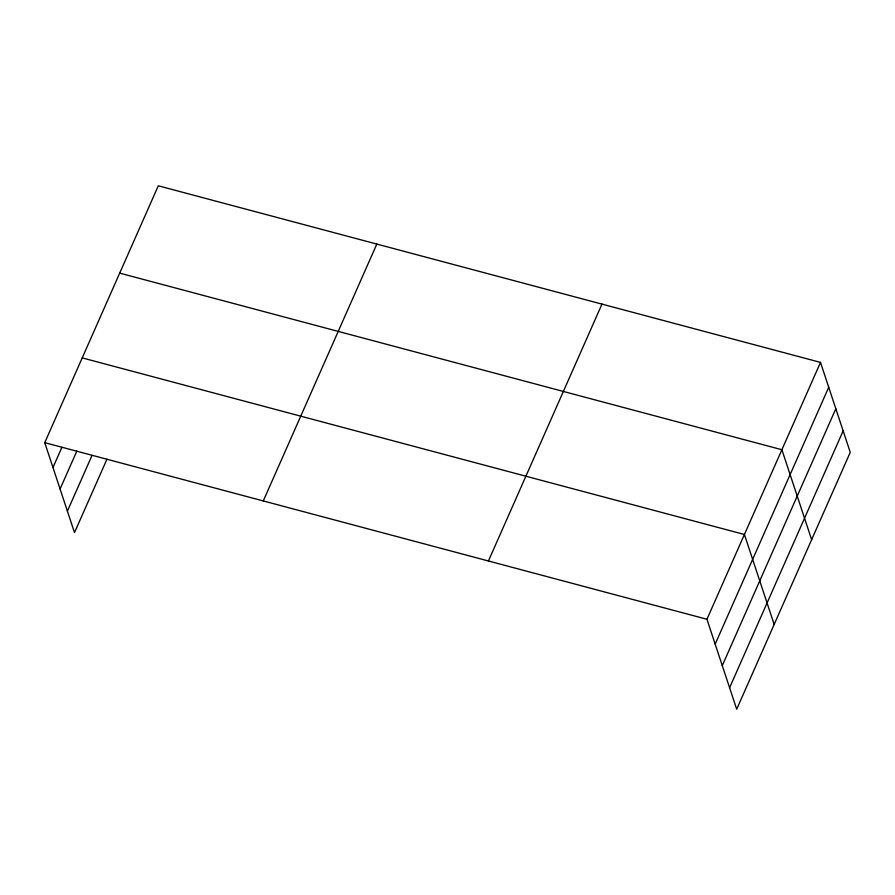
<?xml version="1.0" encoding="UTF-8"?>
<svg xmlns="http://www.w3.org/2000/svg" width="895" height="895" viewBox="0 0 895 895"><rect width="100%" height="100%" fill="white"/><g stroke="black" fill="none" stroke-linecap="round" stroke-linejoin="round"><path stroke-width="1.34" d="M106.941 459.224L74.498 532.603L44.75 442.656L158.303 185.791L820.502 362.397L850.25 452.344L736.697 709.209L706.938 619.262L820.502 362.397M52.973 467.526L61.923 447.287M60.077 489.006L76.858 451.046M67.394 511.134L92.006 455.465M263.275 500.931L376.829 244.066M488.424 560.975L601.977 304.11M715.172 644.131L828.725 387.267M722.276 665.611L835.829 408.746M729.593 687.74L843.146 430.875M119.695 273.12L781.894 449.726L811.642 539.685M82.228 357.888L744.416 534.494L774.164 624.453M44.75 442.656L706.938 619.262"/></g></svg>
